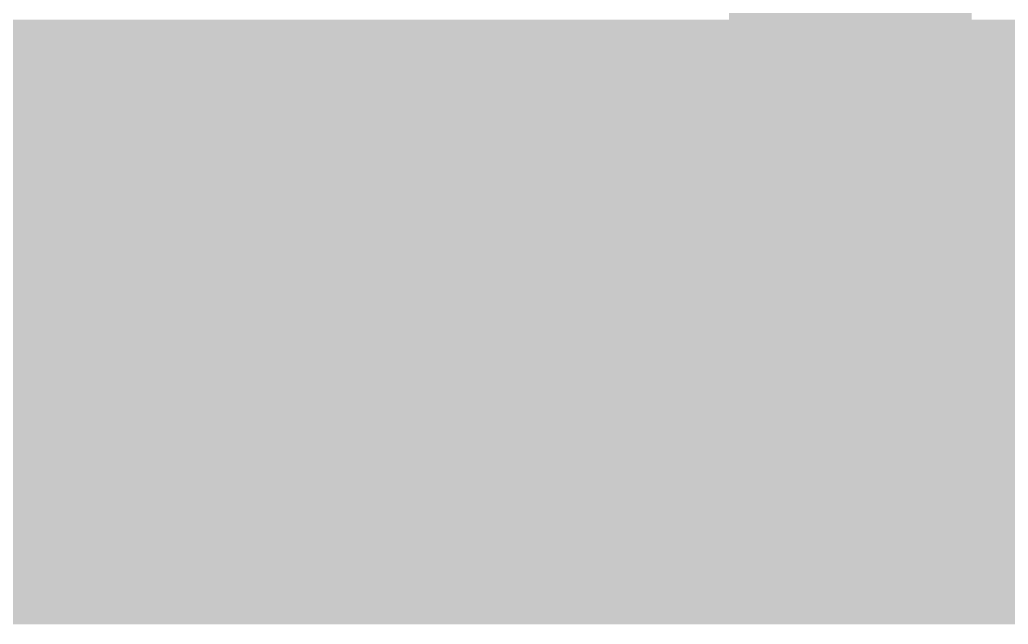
# Model space of a CAD drawing. Header units: centimetres. Extents: x -4381 to 5639, y -3920 to 4826.
# Drawn here: x 55.83 to 63.97, y 23.63 to 28.6 of the extents above; entities that cross this region are included whole.
import ezdxf
from ezdxf.xclip import XClip

# ---------------------------------------------------------------- set-up
doc = ezdxf.new("R2010")
doc.units = ezdxf.units.CM
doc.header["$MEASUREMENT"] = 0
doc.header["$XCLIPFRAME"] = 0
doc.set_wipeout_variables(frame=1)
doc.linetypes.add('Wipeout_Contour', pattern=[100, 0, -100])
doc.layers.add('0- SITE', color=7, linetype='Continuous')
doc.layers.add('Drawing & Figure', color=7, linetype='Continuous')
doc.layers.add('0- SITE_Pen_No__178', color=7, linetype='Continuous', lineweight=5, true_color=0xbda888)
doc.layers.add('0_Pen_No__1', color=7, linetype='Continuous', lineweight=5)

# ---------------------------------------------------------------- blocks, each defined once
blk = doc.blocks.new('Drawing_7_7', base_point=(-363.0919, 32.2036))
at = {"color": 254, "linetype": 'Wipeout_Contour', "lineweight": 0, "ltscale": 247.536107}
blk.add_wipeout([(56.3014, 28.6036), (55.8299, 28.6036), (55.8299, 23.6254), (56.3014, 23.6254)], dxfattribs=at).dxf.layer = '0- SITE'
at = {"layer": '0- SITE_Pen_No__178', "linetype": 'Continuous', "ltscale": 10}
blk.add_hatch(color=256, dxfattribs=at).paths.add_polyline_path([(56.3014, 28.6036), (55.8299, 28.6036), (55.8299, 23.6254), (56.3014, 23.6254)])
at = {"color": 254, "linetype": 'Wipeout_Contour', "lineweight": 0, "ltscale": 252.848663}
blk.add_wipeout([(58.7562, 28.6036), (56.3014, 28.6036), (56.3014, 23.6254), (58.7562, 23.6254)], dxfattribs=at).dxf.layer = '0- SITE'
at = {"layer": '0- SITE_Pen_No__178', "linetype": 'Continuous', "ltscale": 10}
blk.add_hatch(color=256, dxfattribs=at).paths.add_polyline_path([(58.7562, 28.6036), (56.3014, 28.6036), (56.3014, 23.6254), (58.7562, 23.6254)])
at = {"color": 254, "linetype": 'Wipeout_Contour', "lineweight": 0, "ltscale": 262.314101}
blk.add_wipeout([(61.4806, 28.6036), (58.7562, 28.6036), (58.7562, 23.6254), (61.4806, 23.6254)], dxfattribs=at).dxf.layer = '0- SITE'
at = {"layer": '0- SITE_Pen_No__178', "linetype": 'Continuous', "ltscale": 10}
blk.add_hatch(color=256, dxfattribs=at).paths.add_polyline_path([(61.4806, 28.6036), (58.7562, 28.6036), (58.7562, 23.6254), (61.4806, 23.6254)])
at = {"color": 254, "linetype": 'Wipeout_Contour', "lineweight": 0, "ltscale": 267.667526}
blk.add_wipeout([(61.4806, 28.6036), (61.4806, 23.6254), (61.6669, 23.6254), (61.6669, 28.6036)], dxfattribs=at).dxf.layer = '0- SITE'
at = {"layer": '0- SITE_Pen_No__178', "linetype": 'Continuous', "ltscale": 10}
blk.add_hatch(color=256, dxfattribs=at).paths.add_polyline_path([(61.4806, 28.6036), (61.4806, 23.6254), (61.6669, 23.6254), (61.6669, 28.6036)])
at = {"color": 254, "linetype": 'Wipeout_Contour', "lineweight": 0, "ltscale": 271.692381}
blk.add_wipeout([(63.6669, 28.6036), (61.6669, 28.6036), (61.6669, 23.6254), (63.6669, 23.6254)], dxfattribs=at).dxf.layer = '0- SITE'
at = {"layer": '0- SITE_Pen_No__178', "linetype": 'Continuous', "ltscale": 10}
blk.add_hatch(color=256, dxfattribs=at).paths.add_polyline_path([(63.6669, 28.6036), (61.6669, 28.6036), (61.6669, 23.6254), (63.6669, 23.6254)])
at = {"color": 254, "linetype": 'Wipeout_Contour', "lineweight": 0, "ltscale": 276.143015}
blk.add_wipeout([(63.6669, 28.6036), (63.6669, 23.6254), (64.0726, 23.6254), (64.0726, 28.6036)], dxfattribs=at).dxf.layer = '0- SITE'
at = {"layer": '0- SITE_Pen_No__178', "linetype": 'Continuous', "ltscale": 10}
blk.add_hatch(color=256, dxfattribs=at).paths.add_polyline_path([(63.6669, 28.6036), (63.6669, 23.6254), (64.0726, 23.6254), (64.0726, 28.6036)])
at = {"layer": '0_Pen_No__1', "linetype": 'Continuous', "lineweight": 0, "ltscale": 10, "true_color": 0x000000}
blk.add_hatch(color=18, dxfattribs=at).paths.add_polyline_path([(51.7464, 23.6254), (100.4427, 23.6254), (100.4427, 28.6036), (100.4427, 31.0298), (96.4427, 31.2036), (96.4427, 28.6036), (96.1427, 28.3036), (96.1427, 31.0081), (90.0669, 31.4233), (90.0669, 28.6036), (63.6669, 28.6036), (63.6669, 31.9036), (61.6669, 31.9036), (61.6669, 28.6036), (55.5299, 28.6036), (55.5297, 32.4036), (52.7786, 32.3089), (51.7464, 32.3089)])

msp = doc.modelspace()

# ---------------------------------------------------------------- block references
at = {"layer": 'Drawing & Figure', "color": 151, "linetype": 'Continuous', "lineweight": 5, "ltscale": 10, "true_color": 0x80c2ff}
ref = msp.add_blockref('Drawing_7_7', (-363.09186, 32.20361), dxfattribs=at)
XClip(ref).set_block_clipping_path([(51.7463984619, 23.6253966175), (100.4426918859, 45.1170657245)])

doc.saveas('drawing.dxf')
